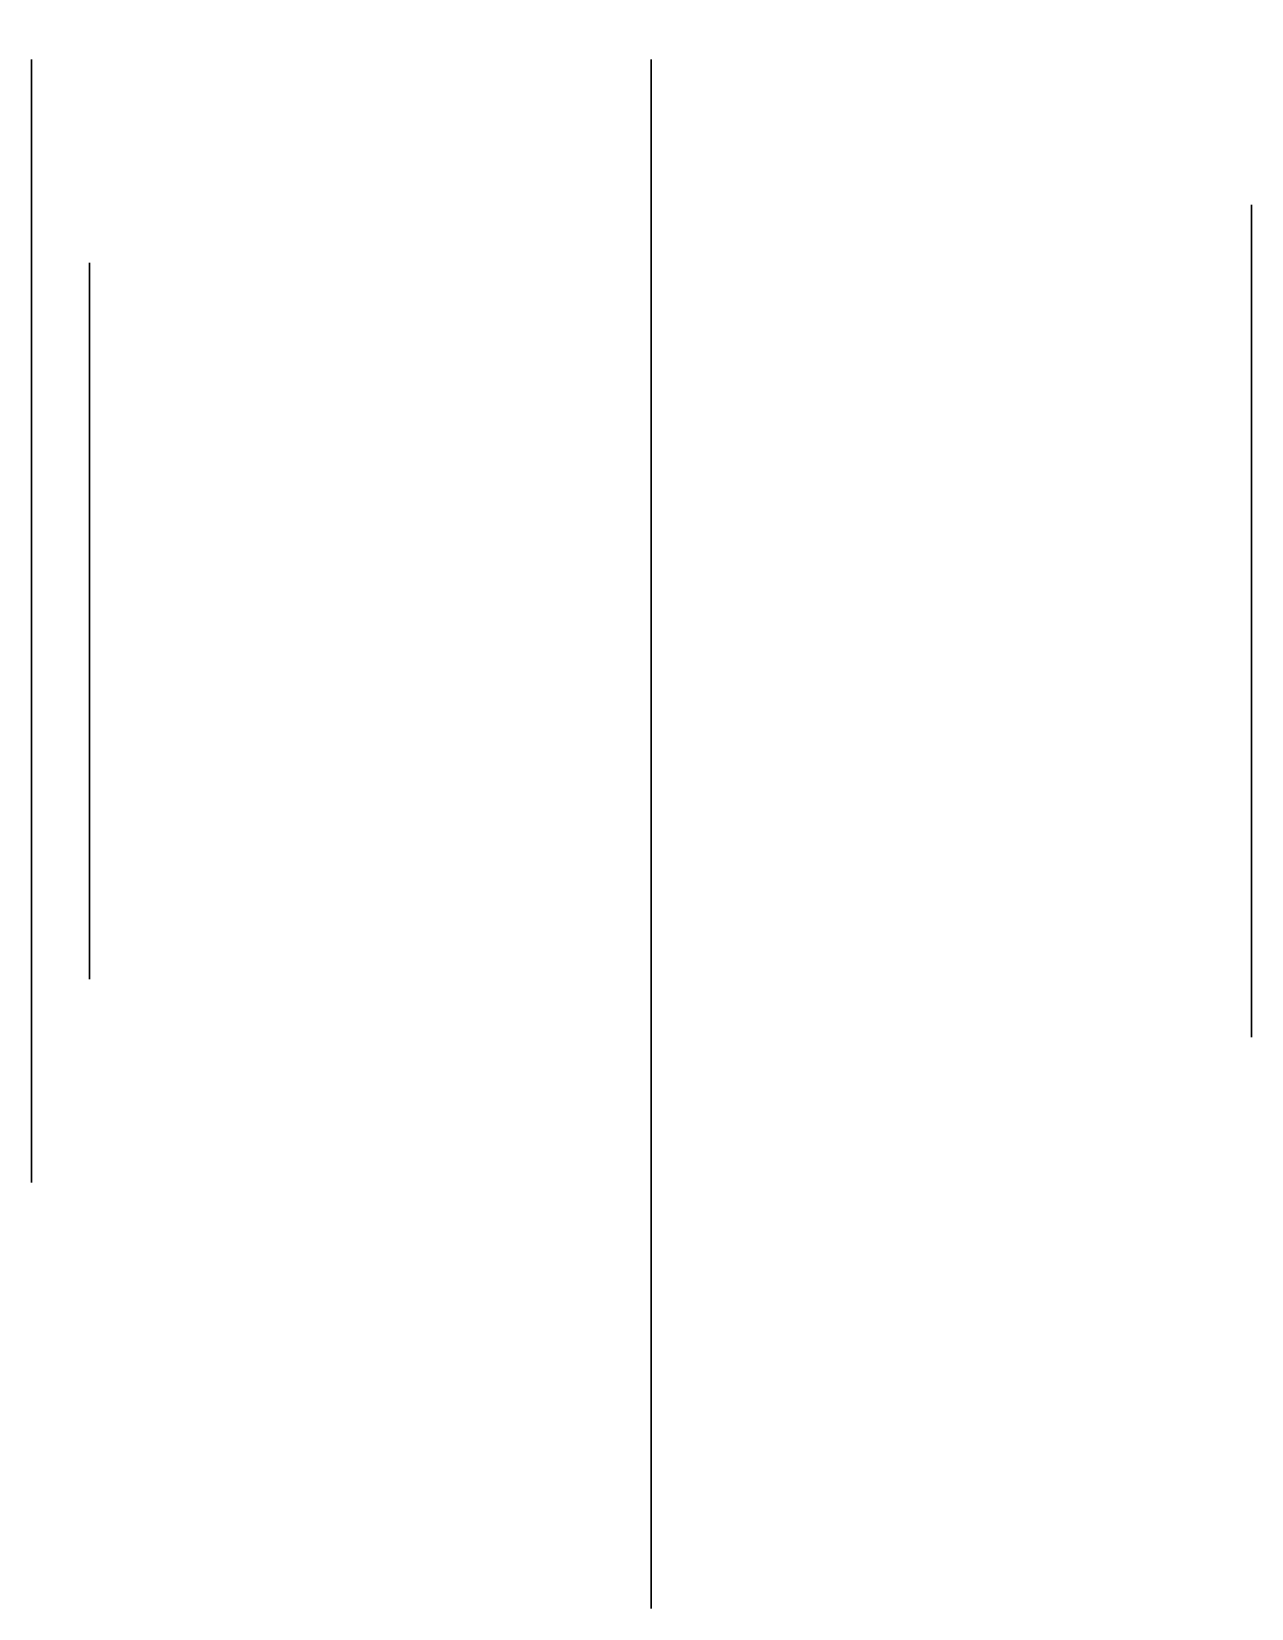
# Model space of a CAD drawing. Header units: centimetres. Extents: x 0 to 6.3, y -5.1 to 3.04.
import ezdxf

# ---------------------------------------------------------------- set-up
doc = ezdxf.new("R2010")
doc.units = ezdxf.units.CM
doc.header["$MEASUREMENT"] = 0
for name, color, linetype in [('Top_of_optical_stack v3_Sketch1', 7, 'Continuous'), ('Top_of_optical_stack v3_Sketch10', 7, 'Continuous'), ('Top_of_optical_stack v3_Sketch11', 7, 'Continuous'), ('Top_of_optical_stack v3_Sketch12', 7, 'Continuous'), ('Top_of_optical_stack v3_Sketch13', 7, 'Continuous'), ('Top_of_optical_stack v3_Sketch14', 7, 'Continuous'), ('Top_of_optical_stack v3_Sketch2', 7, 'Continuous'), ('Top_of_optical_stack v3_Sketch3', 7, 'Continuous'), ('Top_of_optical_stack v3_Sketch4', 7, 'Continuous'), ('Top_of_optical_stack v3_Sketch5', 7, 'Continuous'), ('Top_of_optical_stack v3_Sketch7', 7, 'Continuous'), ('Top_of_optical_stack v3_Sketch8', 7, 'Continuous'), ('Top_of_optical_stack v3_Sketch9', 7, 'Continuous')]:
    doc.layers.add(name, color=color, linetype=linetype)

msp = doc.modelspace()

# ---------------------------------------------------------------- linework, layer by layer
at = {"layer": 'Top_of_optical_stack v3_Sketch1', "extrusion": (1, 0, 0)}
for radius in [1.85, 1.275]:
    msp.add_circle((0, 0), radius, dxfattribs=at)
at = {"layer": 'Top_of_optical_stack v3_Sketch1'}
msp.add_point((0, 0), dxfattribs=at)
at = {"layer": 'Top_of_optical_stack v3_Sketch10'}
for p, q in [((0.3, -1.5602, 0.675), (0.3, -0.5602, 0.675)), ((0.3, -1.5602, -0.675), (0.3, -0.5602, -0.675))]:
    msp.add_line(p, q, dxfattribs=at)
at = {"layer": 'Top_of_optical_stack v3_Sketch10', "extrusion": (1, 0, 0)}
msp.add_circle((0, 0, 0.3), 1.275, dxfattribs=at)
for start, end in [(203.39444, 156.60556), (156.60556, 203.39444)]:
    msp.add_arc((0, 0, 0.3), 1.7, start, end, dxfattribs=at)
at = {"layer": 'Top_of_optical_stack v3_Sketch10'}
msp.add_point((0.3, 0), dxfattribs=at)
at = {"layer": 'Top_of_optical_stack v3_Sketch11'}
for p, q in [((3.2, 0), (3.2, -1.9)), ((3.2, -2.8204, 0.675), (3.2, -1.5602, 0.675)), ((3.2, -1.5602, -0.675), (3.2, -2.8204, -0.675))]:
    msp.add_line(p, q, dxfattribs=at)
at = {"layer": 'Top_of_optical_stack v3_Sketch11', "extrusion": (1, 0, 0)}
for radius in [1.6, 1.2]:
    msp.add_circle((-3.5, 0, 3.2), radius, dxfattribs=at)
for radius, start, end in [(2.9, 193.45954, 166.54046), (1.7, 203.39444, 156.60556)]:
    msp.add_arc((0, 0, 3.2), radius, start, end, dxfattribs=at)
at = {"layer": 'Top_of_optical_stack v3_Sketch11'}
msp.add_point((3.2, 0), dxfattribs=at)
at = {"layer": 'Top_of_optical_stack v3_Sketch12'}
for p, q in [((3.2, 0), (3.2, -1.9)), ((3.2, -2.0494, 0.675), (3.2, -1.5602, 0.675)), ((3.2, -1.5602, -0.675), (3.2, -2.8204, -0.675))]:
    msp.add_line(p, q, dxfattribs=at)
at = {"layer": 'Top_of_optical_stack v3_Sketch12', "extrusion": (1, 0, 0)}
for radius in [1.6, 1.2]:
    msp.add_circle((-3.5, 0, 3.2), radius, dxfattribs=at)
for centre, radius, start, end in [((0, 0, 3.2), 2.9, 193.45954, 153.07824), ((0, 0, 3.2), 1.7, 203.39444, 156.60556), ((-3.5, 0, 3.2), 1.6, 24.95302, 55.1501)]:
    msp.add_arc(centre, radius, start, end, dxfattribs=at)
at = {"layer": 'Top_of_optical_stack v3_Sketch12'}
msp.add_point((3.2, 0), dxfattribs=at)
at = {"layer": 'Top_of_optical_stack v3_Sketch13'}
for p, q in [((3.2, 0), (3.2, 2)), ((3.2, 2), (3.2, 2, -2.1)), ((3.2, 2), (3.2, 2, 2.1)), ((3.2, -2.0494, 0.675), (3.2, -1.5602, 0.675)), ((3.2, -1.5602, -0.675), (3.2, -2.0494, -0.675))]:
    msp.add_line(p, q, dxfattribs=at)
at = {"layer": 'Top_of_optical_stack v3_Sketch13', "extrusion": (1, 0, 0)}
for centre, radius, start, end in [((0, 0, 3.2), 2.9, 206.92176, 153.07824), ((0, 0, 3.2), 1.7, 203.39444, 156.60556), ((-3.5, 0, 3.2), 1.6, 304.8499, 335.04698), ((-3.5, 0, 3.2), 1.6, 24.95302, 55.1501)]:
    msp.add_arc(centre, radius, start, end, dxfattribs=at)
at = {"layer": 'Top_of_optical_stack v3_Sketch13'}
msp.add_point((3.2, 0), dxfattribs=at)
at = {"layer": 'Top_of_optical_stack v3_Sketch14'}
msp.add_point((3.2, 0), dxfattribs=at)
at = {"layer": 'Top_of_optical_stack v3_Sketch2', "extrusion": (1, 0, 0)}
for radius in [1.85, 1.7, 1.275]:
    msp.add_circle((0, 0, 0.3), radius, dxfattribs=at)
at = {"layer": 'Top_of_optical_stack v3_Sketch2'}
msp.add_point((0.3, 0), dxfattribs=at)
at = {"layer": 'Top_of_optical_stack v3_Sketch3'}
msp.add_point((0, 0), dxfattribs=at)
at = {"layer": 'Top_of_optical_stack v3_Sketch4', "extrusion": (1, 0, 0)}
for radius in [2.15, 1.85, 1.7]:
    msp.add_circle((0, 0, 6.3), radius, dxfattribs=at)
at = {"layer": 'Top_of_optical_stack v3_Sketch4'}
msp.add_point((6.3, 0), dxfattribs=at)
at = {"layer": 'Top_of_optical_stack v3_Sketch5', "extrusion": (-1, 0, 0)}
for radius in [2.9, 2.15, 2.15, 1.275]:
    msp.add_circle((0, 0), radius, dxfattribs=at)
at = {"layer": 'Top_of_optical_stack v3_Sketch5'}
for p in [(0, 0), (0, 0, 2.15)]:
    msp.add_point(p, dxfattribs=at)
at = {"layer": 'Top_of_optical_stack v3_Sketch7'}
for p, q in [((3.2, 0), (3.2, -1.8)), ((3.2, 0), (3.2, 0, -0.675)), ((3.2, 0), (3.2, 0, 0.675)), ((3.2, 0, 0.675), (3.2, -3.8, 0.675)), ((3.2, -3.8, -0.675), (3.2, 0, -0.675)), ((3.2, -3.8, 0.675), (3.2, -3.8, -0.675))]:
    msp.add_line(p, q, dxfattribs=at)
at = {"layer": 'Top_of_optical_stack v3_Sketch7', "extrusion": (1, 0, 0)}
for radius in [2.9, 1.7]:
    msp.add_circle((0, 0, 3.2), radius, dxfattribs=at)
at = {"layer": 'Top_of_optical_stack v3_Sketch7'}
msp.add_point((3.2, 0), dxfattribs=at)
at = {"layer": 'Top_of_optical_stack v3_Sketch8'}
msp.add_point((0, 0), dxfattribs=at)
at = {"layer": 'Top_of_optical_stack v3_Sketch9'}
msp.add_point((0, 0), dxfattribs=at)

doc.saveas('drawing.dxf')
